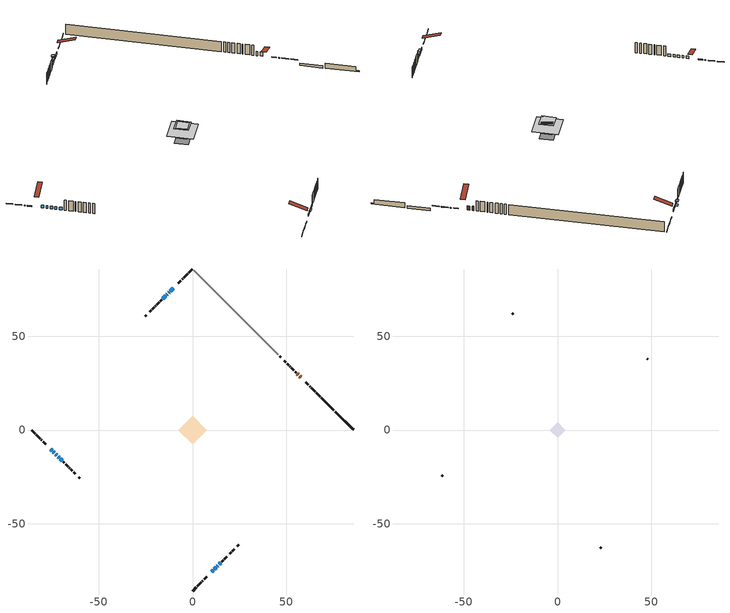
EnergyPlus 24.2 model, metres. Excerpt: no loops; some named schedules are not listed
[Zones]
conditioned space
 floor adiabatic (Floor3 construction): -3.18,0 0,3.18 3.18,0 0,-3.18 z1.33
 floor adiabatic (AdiabaticFloorConstruction): -7.61,0 0,7.61 7.61,0 0,-7.61 z3.77
 floor foundation (Slab1 construction): -4.01,0 0,4.01 4.01,0 0,-4.01 z-1.05
 floor foundation (Slab2 construction): -3.18,0 0,3.18 3.18,0 0,-3.18 z-1.16
 wall outside (RimJoist1 construction): 0,-85.81 1.99,-83.82 / -85.81,0 -83.82,-1.99 / 0,85.81 -1.99,83.82 / 68.01,17.8 66.02,19.79 z1.33:1.63
 wall outside (RimJoist2 construction): 2.65,-83.16 4.59,-81.22 / -83.16,-2.65 -81.22,-4.59 / -2.65,83.16 -4.59,81.22 / 65.36,20.45 63.42,22.39 z1.33:1.63
 wall outside (RimJoist3 construction): 5.24,-80.57 5.54,-80.27 / -80.57,-5.24 -80.27,-5.54 / -5.24,80.57 -5.54,80.27 / 62.76,23.04 62.47,23.34 z1.33:1.63
 wall outside (RimJoist4 construction): 6.19,-79.62 7.52,-78.29 / -79.62,-6.19 -78.29,-7.52 / -6.19,79.62 -7.52,78.29 / 61.81,23.99 60.49,25.32 z1.33:1.63
 wall outside (AdiabaticWallConstruction 1): 57.8,28.01 57.1,28.71 / 56.45,29.36 55.95,29.86 z1.33:3.36
 wall outside (AdiabaticWallConstruction): -10.21,75.6 -11.77,74.04 / -75.6,-10.21 -74.81,-10.99 / -74.16,-11.65 -73.65,-12.16 / 10.21,-75.6 10.94,-74.87 / -72.99,-12.82 -72.26,-13.54 / -71.61,-14.2 -71.07,-14.74 / -70.41,-15.4 -69.53,-16.28 / -14.26,71.55 -15.82,69.99 / 13.24,-72.57 13.51,-72.3 / 14.17,-71.64 15.05,-70.76 z1.33:2.55; 11.59,-74.22 12.58,-73.23 z1.33:2.42; -12.43,73.38 -12.79,73.02 z1.33:2.12; -13.44,72.37 -13.61,72.2 z1.33:3.31
 wall outside (Wall1 construction): 15.71,-70.1 16.29,-69.52 / -68.87,-16.94 -68.29,-17.51 / -16.48,69.33 -17.06,68.75 / 55.29,30.51 54.72,31.09 z1.33:6.21
 wall outside (Wall2 construction): 16.94,-68.87 18.27,-67.54 / -67.64,-18.17 -66.31,-19.5 / -17.71,68.1 -19.04,66.77 / 54.06,31.75 52.74,33.07 z1.33:6.21
 wall outside (Wall3 construction): 18.93,-66.88 19.07,-66.74 / -65.66,-20.15 -65.51,-20.3 / -19.7,66.11 -19.84,65.97 / 52.08,33.73 51.94,33.87 z1.33:6.21
 wall outside (Wall4 construction): 19.73,-66.08 20.61,-65.2 / -64.86,-20.95 -63.97,-21.84 / -20.49,65.31 -21.38,64.43 / 51.28,34.53 50.39,35.42 z1.33:6.21
 wall outside (Wall5 construction): 21.27,-64.54 22.12,-63.69 / -63.31,-22.5 -62.46,-23.35 / -22.04,63.77 -22.89,62.92 / 49.74,36.07 48.88,36.93 z1.33:6.21
 wall outside (Wall8 construction): 23.95,-61.85 24.54,-61.27 / -60.63,-25.18 -60.04,-25.76 / -24.72,61.09 -25.31,60.5 / 47.05,38.76 46.47,39.34 z1.33:6.21
 wall foundation (FoundationWall1 construction): 76,9.81,-1.05 76,9.81,1.33 84.83,0.98,1.33 84.83,0.98,-0.47 85.81,0,-0.47 85.81,0,-1.05
 wall foundation (FoundationWall2 construction): 75.35,10.46 68.66,17.14 z-1.16:0
 wall adiabatic (Wall9 construction): 45.81,40 0.66,85.15 z1.33:6.21
 window (WindowConstruction): -10.21,75.6 -11.77,74.04 z1.33:2.55
 window (WindowConstruction 6): -75.6,-10.21 -74.81,-10.99 z1.33:2.55
 window (WindowConstruction 7): -74.16,-11.65 -73.65,-12.16 z1.33:2.55
 window (WindowConstruction 11): 10.21,-75.6 10.94,-74.87 z1.33:2.55
 window (WindowConstruction 12): -72.99,-12.82 -72.27,-13.54 z1.33:2.55
 window (WindowConstruction 1): 11.59,-74.22 12.58,-73.23 z1.33:2.42
 window (WindowConstruction 2): -71.61,-14.2 -71.07,-14.74 z1.33:2.55
 window (WindowConstruction 3): -70.41,-15.4 -69.53,-16.28 z1.33:2.55
 window (WindowConstruction 8): -12.43,73.38 -12.79,73.02 z1.33:2.12
 window (WindowConstruction 9): -13.44,72.36 -13.61,72.2 z1.33:3.31
 window (WindowConstruction 4): -14.26,71.55 -15.82,69.99 z1.33:2.55
 window (WindowConstruction 10): 13.24,-72.57 13.51,-72.3 z1.33:2.55
 window (WindowConstruction 5): 14.17,-71.64 15.05,-70.76 z1.33:2.55
 door (Door): 57.8,28.01 57.1,28.71 z1.33:3.36
 door (Door 1): 56.45,29.36 55.95,29.86 z1.33:3.36
 ceiling adiabatic (AdiabaticFloorConstruction): 0,-7.61 7.61,0 0,7.61 -7.61,0 z3.77
attic - vented
 floor to conditioned space (Floor1 construction Reversed): -3.32,0 0,3.32 3.32,0 0,-3.32 z6.21
 floor to conditioned space (Floor2 construction Reversed): -4.23,0 0,4.23 4.23,0 0,-4.23 z6.21
 wall outside (Wall6 construction): 22.78,-63.03 23.3,-62.51 / -61.8,-24.01 -61.28,-24.52 / -23.55,62.26 -24.07,61.74 / 48.23,37.58 47.71,38.1 z1.33:6.21
 roof outside (Roof1 construction): 9.55,-76.25,6.21 4.31,-71.01,8.68 2.93,-72.4,8.68 8.17,-77.63,6.21; -76.25,-9.55,6.21 -71.01,-4.31,8.68 -72.4,-2.93,8.68 -77.63,-8.17,6.21; -9.55,76.25,6.21 -4.31,71.01,8.68 -2.93,72.4,8.68 -8.17,77.63,6.21; 58.45,27.36,6.21 53.21,22.12,8.68 54.59,20.74,8.68 59.83,25.98,6.21
shading: 12.79,-73.02 11.38,-74.43 11.81,-74.86 13.22,-73.45 z2.72; -13.11,72.7 -12.1,73.71 -12.96,74.57 -13.97,73.56 z2.58; -13.93,71.88 -13.12,72.69 -13.98,73.55 -14.79,72.74 z3.77
[Building]
Building 1: Terrain=Suburbs
[Site:Location]
Halifax Intl AP_NS: Latitude {deg}=44.88; Longitude {deg}=-63.51; Time Zone {hr}=-4; Elevation {m}=145; Keep Site Location Information=Yes
[Site:GroundTemperature:Shallow]
3.15511, 1.33576, 1.19006, 2.05344, 5.51939, 8.9692, 11.96, 13.8546, 14.0156, 12.4746, 9.56009, 6.2161
[Site:WaterMainsTemperature]
Calculation Method=Schedule; Temperature Schedule=mains temperature schedule
[Material] Roughness=Rough; Thermal Absorptance=0.9
Name | Thickness {m} | Conductivity {W/m-K} | Density {kg/m3} | Specific Heat {J/kg-K} | Solar Absorptance | Visible Absorptance
asphalt or fiberglass shingles | 0.00635 | 0.162714 | 1121.4 | 1465.45 | 0.4 | 0.4
ceiling loosefill ins | 0.0846667 | 0.0480833 | 16.02 | 1046.75 | 0.7 | 0.7
ceiling stud and cavity | 0.1397 | 0.0878596 | 65.682 | 1177.47 | 0.7 | 0.7
ceiling stud and cavity 1 | 0.1397 | 0.0880546 | 65.682 | 1177.47 | 0.7 | 0.7
concrete 4.0 in. | 0.1016 | 1.803125 | 2242.8 | 837.4 | 0.7 | 0.7
concrete 8.0 in. | 0.2032 | 1.803125 | 2242.8 | 837.4 | 0.7 | 0.7
door material | 0.04445 | 0.0451087 | 512.64 | 1214.23 | 0.7 | 0.7
exterior vertical ins | 0.000518347 | 0.029427 | 32.04 | 1214.23 | 0.7 | 0.7
floor covering | 0.0127 | 9.015625 | 54.468 | 1339.84 | 0.6 | 0.6
floor covering 1 | 0.0127 | 0.0433444 | 54.468 | 1339.84 | 0.6 | 0.6
floor rigid ins; wall rigid ins | 0.512978 | 0.029427 | 32.04 | 1214.23 | 0.7 | 0.7
floor stud and cavity | 0.0889 | 0.234607 | 50.32683 | 1063.81 | 0.7 | 0.7
floor stud and cavity 1 | 0.1397 | 1.75129 | 37.0049 | 1207.88 | 0.7 | 0.7
furniture material conditioned space 1 | 0.1524 | 0.115458 | 640.8 | 1214.23 | 0.6 | 0.6
gypsum board | 0.0127 | 0.160291 | 801 | 837.4 | 0.6 | 0.6
gypsum board 1 | 0.0127 | 0.160291 | 801 | 837.4 | 0.7 | 0.7
osb sheathing 0.5 in. | 0.0127 | 0.115458 | 512.64 | 1214.23 | 0.7 | 0.7
osb sheathing 0.5 in. 1 | 0.0127 | 0.115458 | 512.64 | 1214.23 | 0.4 | 0.4
osb sheathing 0.75 in. | 0.01905 | 0.115458 | 512.64 | 1214.23 | 0.7 | 0.7
osb sheathing 2.0 in. | 0.0508 | 0.115458 | 512.64 | 1214.23 | 0.7 | 0.7
rim joist rigid ins | 0.051816 | 0.029427 | 32.04 | 1214.23 | 0.7 | 0.7
rim joist stud and cavity | 0.0508 | 0.49249 | 125.044 | 1163.47 | 0.6 | 0.6
rim joist stud and cavity 1 | 0.0508 | 0.153904 | 50.32683 | 1063.81 | 0.6 | 0.6
rim joist stud and cavity 2 | 0.0508 | 0.263278 | 125.044 | 1163.47 | 0.6 | 0.6
rim joist stud and cavity 3 | 0.0508 | 0.028633 | 125.044 | 1163.47 | 0.6 | 0.6
wall stud and cavity | 0.1397 | 0.0814562 | 139.0536 | 1170.24 | 0.7 | 0.7
wall stud and cavity 1 | 0.1397 | 0.0911936 | 139.0536 | 1170.24 | 0.7 | 0.7
wall stud and cavity 2 | 0.1397 | 0.116503 | 139.0536 | 1170.24 | 0.7 | 0.7
wall stud and cavity 3 | 0.1397 | 0.0806284 | 139.0536 | 1170.24 | 0.7 | 0.7
wall stud and cavity 4 | 0.1397 | 0.0916148 | 139.0536 | 1170.24 | 0.7 | 0.7
wall stud and cavity 5 | 0.0889 | 6.1454 | 50.32683 | 1063.81 | 0.6 | 0.6
wall stud and cavity 6 | 0.1397 | 0.0879778 | 139.0536 | 1170.24 | 0.7 | 0.7
wall stud and cavity 7 | 0.1397 | 0.0824256 | 139.0536 | 1170.24 | 0.7 | 0.7
wall stud and cavity 8 | 0.0889 | 0.380278 | 52.3479 | 1209.89 | 0.7 | 0.7
wall stud and cavity 9 | 0.0889 | 0.391764 | 83.0341 | 1211.67 | 0.7 | 0.7
wood siding | 0.0254 | 0.102417 | 544.68 | 1172.36 | 0.4 | 0.4
wood siding 1 | 0.00254 | 0.102417 | 544.68 | 1172.36 | 0.4 | 0.4
wood siding 2; wood siding 3; wood siding 4 | 0.0254 | 0.102417 | 544.68 | 1172.36 | 0.7 | 0.7
[WindowMaterial:SimpleGlazingSystem]
Name | U-Factor {W/m2-K} | Solar Heat Gain Coefficient
WindowMaterial | 1.978783 | 0.57
WindowMaterial 1 | 2.04011 | 0.53
WindowMaterial 2 | 2.11335 | 0.48
WindowMaterial 3 | 2.0543 | 0.52
WindowMaterial 4 | 2.12414 | 0.48
WindowMaterial 5 | 2.00036 | 0.54
WindowMaterial 6 | 2.143445 | 0.45
WindowMaterial 7 | 2.21328 | 0.41
WindowMaterial 8 | 5.16017 | 0.62
[Construction]
AdiabaticFloorConstruction: floor stud and cavity 1, floor rigid ins, osb sheathing 0.75 in., floor covering 1
AdiabaticWallConstruction: wood siding 3, wall rigid ins, wall stud and cavity 8, gypsum board
AdiabaticWallConstruction 1: wood siding 4, wall rigid ins, wall stud and cavity 8, gypsum board
Door; Door 1: door material
Floor1 construction Reversed: gypsum board, ceiling stud and cavity, ceiling loosefill ins
Floor2 construction Reversed: gypsum board, ceiling stud and cavity 1, ceiling loosefill ins
Floor3 construction: floor stud and cavity, floor covering
FoundationWall1 construction: concrete 8.0 in.
FoundationWall2 construction: concrete 8.0 in., gypsum board 1
furniture construction conditioned space 1: furniture material conditioned space 1
PartitionWallConstruction: gypsum board, wall stud and cavity 9, gypsum board
RimJoist1 construction: wood siding 2, osb sheathing 2.0 in., rim joist stud and cavity
RimJoist2 construction: wood siding 2, rim joist stud and cavity 1
RimJoist3 construction: wood siding 2, rim joist rigid ins, osb sheathing 2.0 in., rim joist stud and cavity 2
RimJoist4 construction: wood siding 2, osb sheathing 2.0 in., rim joist stud and cavity 3
Roof1 construction: asphalt or fiberglass shingles
Slab1 construction; Slab2 construction: concrete 4.0 in.
Wall1 construction: wood siding, osb sheathing 0.5 in., wall stud and cavity, gypsum board
Wall2 construction: wood siding, osb sheathing 0.5 in., wall stud and cavity 1, gypsum board
Wall3 construction: wood siding, osb sheathing 0.5 in., wall stud and cavity 2, gypsum board
Wall4 construction: wood siding, osb sheathing 0.5 in., wall stud and cavity 3, gypsum board
Wall5 construction: wood siding, osb sheathing 0.5 in., wall stud and cavity 4, gypsum board
Wall6 construction: wood siding 1, wall stud and cavity 5
Wall8 construction: wood siding, osb sheathing 0.5 in., wall stud and cavity 6, gypsum board
Wall9 construction: osb sheathing 0.5 in. 1, wall stud and cavity 7, gypsum board
WindowConstruction; WindowConstruction 4: WindowMaterial
WindowConstruction 1; WindowConstruction 3; WindowConstruction 5: WindowMaterial 1
WindowConstruction 10: WindowMaterial 7
WindowConstruction 11; WindowConstruction 12: WindowMaterial 8
WindowConstruction 2: WindowMaterial 2
WindowConstruction 6: WindowMaterial 3
WindowConstruction 7: WindowMaterial 4
WindowConstruction 8: WindowMaterial 5
WindowConstruction 9: WindowMaterial 6
[Zone] Multiplier=1; Part of Total Floor Area=Yes
Name | Volume {m3}
attic - vented | 23.2082
conditioned space | 404.8
[Space]
Name | Zone | Volume {m3}
attic - vented 1 | attic - vented | 23.2082
conditioned space 1 | conditioned space | 404.8
[ZoneInfiltration:EffectiveLeakageArea]
infil attic - vented 1: Zone or Space=attic - vented 1; Schedule=Always On Discrete; Effective Air Leakage Area {cm2}=2073.31; Stack Coefficient=0.000510886; Wind Coefficient=1.52715e-05
[ZoneMixing]
whole house fan mix: Zone or Space=attic - vented; Schedule=Always On Continuous; Design Flow Rate Calculation Method=Flow/Zone; Design Flow Rate {m3/s}=0; Source Zone or Space=conditioned space
[SurfaceProperty:ExposedFoundationPerimeter] Exposed Perimeter Calculation Method=TotalExposedPerimeter
Name | Total Exposed Perimeter {m}
Slab1 | 13.868
Slab2 | 9.4488
[InternalMass] Zone or ZoneList=conditioned space; Space or SpaceList=conditioned space 1
Name | Construction | Surface Area {m2}
furniture mass conditioned space 1 | furniture construction conditioned space 1 | 75.3401
partition wall mass | PartitionWallConstruction | 168.13
[Lights]
interior lighting: Zone or ZoneList or Space or SpaceList=conditioned space 1; Schedule=interior lighting schedule; Design Level Calculation Method=LightingLevel; Lighting Level {W}=343.2; Return Air Fraction=0; Fraction Radiant=0.6; Fraction Visible=0.2; Fraction Replaceable=1
[People]
occupants: Zone or ZoneList or Space or SpaceList=conditioned space 1; Number of People Schedule=occupants schedule; Number of People Calculation Method=People; Number of People=3; Fraction Radiant=0.314171; Sensible Heat Fraction=0.56303; Activity Level Schedule=occupants activity schedule; Carbon Dioxide Generation Rate {m3/s-W}=0; Enable ASHRAE 55 Comfort Warnings=No; Mean Radiant Temperature Calculation Type=EnclosureAveraged
[ElectricEquipment] Zone or ZoneList or Space or SpaceList=conditioned space 1; Design Level Calculation Method=EquipmentLevel
Name | Schedule | Design Level {W} | Fraction Latent | Fraction Radiant | Fraction Lost
clothes dryer | clothes dryer schedule | 140.772 | 0.015 | 0.081 | 0.85
clothes washer | clothes washer schedule | 32.1985 | 0.03 | 0.162 | 0.7
cooking range | cooking range schedule | 208.969 | 0.08 | 0.432 | 0.2
dishwasher | dishwasher schedule | 66.8632 | 0.3 | 0.18 | 0.4
fridge | fridge schedule | 72.9452 | 0 | 0.6 | 0
mech vent bath fan 0 | mech vent bath fan 0 schedule | 50.2 | 0 | 0 | 1
mech vent bath fan 1 | mech vent bath fan 1 schedule | 50.2 | 0 | 0 | 1
mech vent house fan | mech vent house fan schedule | 0 | 0 | 0 | 1
mech vent house fan cfis | mech vent house fan cfis schedule | 0 | 0 | 0 | 0
mech vent range fan 0 | mech vent range fan 0 schedule | 57 | 0 | 0 | 1
misc plug loads | misc plug loads schedule | 494.7 | 0.045 | 0.513 | 0.1
whole house fan | Always On Discrete | 0 | 0 | 0 | 1
[OtherEquipment] Zone or ZoneList or Space or SpaceList=conditioned space 1; Design Level Calculation Method=EquipmentLevel
Name | Fuel Type | Schedule | Design Level {W} | Fraction Latent | Fraction Radiant | Fraction Lost
clothes dryer 1 | Electricity | clothes dryer schedule | 0 | 0.015 | 0.081 | 0.85
cooking range 1 | Electricity | cooking range schedule | 0 | 0.08 | 0.432 | 0.2
general water use latent | None | general water use schedule | 59.3978 | 1 | 0 | 0
general water use sensible | None | general water use schedule | -58.539 | 0 | 0.6 | 0
mech vent house fan latent load | None | Always On Discrete | 0 | 1 | 0 | 0
mech vent house fan sensible load | None | Always On Discrete | 0 | 0 | 0 | 0
water heater energy adjustment1 | FuelOilNo2 | Always On Discrete | 0.01 | 0 | 0 | 1
[ZoneInfiltration:DesignFlowRate] Zone or ZoneList or Space or SpaceList=conditioned space 1; Schedule=Always On Discrete; Design Flow Rate Calculation Method=Flow/Zone; Design Flow Rate {m3/s}=0
infil flow; natural vent flow; whole house fan flow
[Foundation:Kiva] Initial Indoor Air Temperature {C}=18; Wall Depth Below Slab {m}=0.2032
Name | Wall Height Above Grade {m} | Custom Block Material Name 1 | Custom Block Depth 1 {m} | Custom Block X Position 1 {m} | Custom Block Z Position 1 {m}
Foundation Kiva 1 | 1.32999
Foundation Kiva 2 | 0.00307848 | exterior vertical ins | 1.161288 | 0.2159 | 0
[Foundation:Kiva:Settings]
Soil Conductivity {W/m-K}=0.849921; Soil Density {kg/m3}=1842.3; Soil Specific Heat {J/kg-K}=418.7; Ground Solar Absorptivity=0.9; Ground Thermal Absorptivity=0.9; Ground Surface Roughness {m}=0.03; Far-Field Width {m}=40; Deep-Ground Boundary Condition=ZeroFlux; Deep-Ground Depth {m}=40; Minimum Cell Dimension {m}=0.2; Maximum Cell Growth Coefficient=3; Simulation Timestep=Timestep
[Exterior:Lights]
exterior lighting: Schedule=exterior lighting schedule; Design Level {W}=75.6
[Schedule:Constant]
Name | Hourly Value
Always On Continuous; mech vent house fan schedule; mech vent house fan cfis schedule; Always On Discrete | 1
occupants activity schedule | 117.228
fridge schedule | 0
[Schedule:Week:Daily]
interior lighting schedule Week Rule - Jan1-Jan27: interior lighting schedule day, interior lighting schedule day, interior lighting schedule day, interior lighting schedule day, interior lighting schedule day, interior lighting schedule day, interior lighting schedule day, interior lighting schedule default day, interior lighting schedule default day, interior lighting schedule default day, interior lighting schedule default day, interior lighting schedule default day
interior lighting schedule Week Rule - Jan28-Feb3: interior lighting schedule day, interior lighting schedule day, interior lighting schedule day, interior lighting schedule day, interior lighting schedule day 1, interior lighting schedule day 1, interior lighting schedule day 1, interior lighting schedule default day, interior lighting schedule default day, interior lighting schedule default day, interior lighting schedule default day, interior lighting schedule default day
interior lighting schedule Week Rule - Feb4-Feb24: interior lighting schedule day 1, interior lighting schedule day 1, interior lighting schedule day 1, interior lighting schedule day 1, interior lighting schedule day 1, interior lighting schedule day 1, interior lighting schedule day 1, interior lighting schedule default day, interior lighting schedule default day, interior lighting schedule default day, interior lighting schedule default day, interior lighting schedule default day
interior lighting schedule Week Rule - Feb25-Mar3: interior lighting schedule day 1, interior lighting schedule day 1, interior lighting schedule day 1, interior lighting schedule day 1, interior lighting schedule day 2, interior lighting schedule day 2, interior lighting schedule day 2, interior lighting schedule default day, interior lighting schedule default day, interior lighting schedule default day, interior lighting schedule default day, interior lighting schedule default day
interior lighting schedule Week Rule - Mar4-Mar31: interior lighting schedule day 2, interior lighting schedule day 2, interior lighting schedule day 2, interior lighting schedule day 2, interior lighting schedule day 2, interior lighting schedule day 2, interior lighting schedule day 2, interior lighting schedule default day, interior lighting schedule default day, interior lighting schedule default day, interior lighting schedule default day, interior lighting schedule default day
interior lighting schedule Week Rule - Apr1-Apr28: interior lighting schedule day 3, interior lighting schedule day 3, interior lighting schedule day 3, interior lighting schedule day 3, interior lighting schedule day 3, interior lighting schedule day 3, interior lighting schedule day 3, interior lighting schedule default day, interior lighting schedule default day, interior lighting schedule default day, interior lighting schedule default day, interior lighting schedule default day
interior lighting schedule Week Rule - Apr29-May5: interior lighting schedule day 3, interior lighting schedule day 3, interior lighting schedule day 4, interior lighting schedule day 4, interior lighting schedule day 4, interior lighting schedule day 4, interior lighting schedule day 4, interior lighting schedule default day, interior lighting schedule default day, interior lighting schedule default day, interior lighting schedule default day, interior lighting schedule default day
interior lighting schedule Week Rule - May6-May26: interior lighting schedule day 4, interior lighting schedule day 4, interior lighting schedule day 4, interior lighting schedule day 4, interior lighting schedule day 4, interior lighting schedule day 4, interior lighting schedule day 4, interior lighting schedule default day, interior lighting schedule default day, interior lighting schedule default day, interior lighting schedule default day, interior lighting schedule default day
interior lighting schedule Week Rule - May27-Jun2: interior lighting schedule day 4, interior lighting schedule day 4, interior lighting schedule day 4, interior lighting schedule day 4, interior lighting schedule day 4, interior lighting schedule day 5, interior lighting schedule day 5, interior lighting schedule default day, interior lighting schedule default day, interior lighting schedule default day, interior lighting schedule default day, interior lighting schedule default day
interior lighting schedule Week Rule - Jun3-Jun30: interior lighting schedule day 5, interior lighting schedule day 5, interior lighting schedule day 5, interior lighting schedule day 5, interior lighting schedule day 5, interior lighting schedule day 5, interior lighting schedule day 5, interior lighting schedule default day, interior lighting schedule default day, interior lighting schedule default day, interior lighting schedule default day, interior lighting schedule default day
interior lighting schedule Week Rule - Jul1-Jul28: interior lighting schedule day 6, interior lighting schedule day 6, interior lighting schedule day 6, interior lighting schedule day 6, interior lighting schedule day 6, interior lighting schedule day 6, interior lighting schedule day 6, interior lighting schedule default day, interior lighting schedule default day, interior lighting schedule default day, interior lighting schedule default day, interior lighting schedule default day
interior lighting schedule Week Rule - Jul29-Aug4: interior lighting schedule day 6, interior lighting schedule day 6, interior lighting schedule day 6, interior lighting schedule day 7, interior lighting schedule day 7, interior lighting schedule day 7, interior lighting schedule day 7, interior lighting schedule default day, interior lighting schedule default day, interior lighting schedule default day, interior lighting schedule default day, interior lighting schedule default day
interior lighting schedule Week Rule - Aug5-Aug25: interior lighting schedule day 7, interior lighting schedule day 7, interior lighting schedule day 7, interior lighting schedule day 7, interior lighting schedule day 7, interior lighting schedule day 7, interior lighting schedule day 7, interior lighting schedule default day, interior lighting schedule default day, interior lighting schedule default day, interior lighting schedule default day, interior lighting schedule default day
interior lighting schedule Week Rule - Aug26-Sep1: interior lighting schedule day 7, interior lighting schedule day 7, interior lighting schedule day 7, interior lighting schedule day 7, interior lighting schedule day 7, interior lighting schedule day 7, interior lighting schedule day 8, interior lighting schedule default day, interior lighting schedule default day, interior lighting schedule default day, interior lighting schedule default day, interior lighting schedule default day
interior lighting schedule Week Rule - Sep2-Sep29: interior lighting schedule day 8, interior lighting schedule day 8, interior lighting schedule day 8, interior lighting schedule day 8, interior lighting schedule day 8, interior lighting schedule day 8, interior lighting schedule day 8, interior lighting schedule default day, interior lighting schedule default day, interior lighting schedule default day, interior lighting schedule default day, interior lighting schedule default day
interior lighting schedule Week Rule - Sep30-Oct6: interior lighting schedule day 8, interior lighting schedule day 9, interior lighting schedule day 9, interior lighting schedule day 9, interior lighting schedule day 9, interior lighting schedule day 9, interior lighting schedule day 9, interior lighting schedule default day, interior lighting schedule default day, interior lighting schedule default day, interior lighting schedule default day, interior lighting schedule default day
interior lighting schedule Week Rule - Oct7-Oct27: interior lighting schedule day 9, interior lighting schedule day 9, interior lighting schedule day 9, interior lighting schedule day 9, interior lighting schedule day 9, interior lighting schedule day 9, interior lighting schedule day 9, interior lighting schedule default day, interior lighting schedule default day, interior lighting schedule default day, interior lighting schedule default day, interior lighting schedule default day
interior lighting schedule Week Rule - Oct28-Nov3: interior lighting schedule day 9, interior lighting schedule day 9, interior lighting schedule day 9, interior lighting schedule day 9, interior lighting schedule day 10, interior lighting schedule day 10, interior lighting schedule day 10, interior lighting schedule default day, interior lighting schedule default day, interior lighting schedule default day, interior lighting schedule default day, interior lighting schedule default day
interior lighting schedule Week Rule - Nov4-Nov24: interior lighting schedule day 10, interior lighting schedule day 10, interior lighting schedule day 10, interior lighting schedule day 10, interior lighting schedule day 10, interior lighting schedule day 10, interior lighting schedule day 10, interior lighting schedule default day, interior lighting schedule default day, interior lighting schedule default day, interior lighting schedule default day, interior lighting schedule default day
interior lighting schedule Week Rule - Nov25-Dec1: interior lighting schedule day 10, interior lighting schedule day 10, interior lighting schedule day 10, interior lighting schedule day 10, interior lighting schedule day 10, interior lighting schedule day 10, interior lighting schedule day 11, interior lighting schedule default day, interior lighting schedule default day, interior lighting schedule default day, interior lighting schedule default day, interior lighting schedule default day
interior lighting schedule Week Rule - Dec2-Dec31: interior lighting schedule day 11, interior lighting schedule day 11, interior lighting schedule day 11, interior lighting schedule day 11, interior lighting schedule day 11, interior lighting schedule day 11, interior lighting schedule day 11, interior lighting schedule default day, interior lighting schedule default day, interior lighting schedule default day, interior lighting schedule default day, interior lighting schedule default day
occupants schedule Week Rule - Jan1-Dec31: occupants schedule day, occupants schedule day, occupants schedule day, occupants schedule day, occupants schedule day, occupants schedule day, occupants schedule day, occupants schedule default day, occupants schedule default day, occupants schedule default day, occupants schedule default day, occupants schedule default day
clothes dryer schedule Week Rule - Jan1-Dec31: clothes dryer schedule day, clothes dryer schedule day, clothes dryer schedule day, clothes dryer schedule day, clothes dryer schedule day, clothes dryer schedule day, clothes dryer schedule day, clothes dryer schedule default day, clothes dryer schedule default day, clothes dryer schedule default day, clothes dryer schedule default day, clothes dryer schedule default day
clothes washer schedule Week Rule - Jan1-Dec31: clothes washer schedule day, clothes washer schedule day, clothes washer schedule day, clothes washer schedule day, clothes washer schedule day, clothes washer schedule day, clothes washer schedule day, clothes washer schedule default day, clothes washer schedule default day, clothes washer schedule default day, clothes washer schedule default day, clothes washer schedule default day
cooking range schedule Week Rule - Jan1-Dec31: cooking range schedule day, cooking range schedule day, cooking range schedule day, cooking range schedule day, cooking range schedule day, cooking range schedule day, cooking range schedule day, cooking range schedule default day, cooking range schedule default day, cooking range schedule default day, cooking range schedule default day, cooking range schedule default day
dishwasher schedule Week Rule - Jan1-Dec31: dishwasher schedule day, dishwasher schedule day, dishwasher schedule day, dishwasher schedule day, dishwasher schedule day, dishwasher schedule day, dishwasher schedule day, dishwasher schedule default day, dishwasher schedule default day, dishwasher schedule default day, dishwasher schedule default day, dishwasher schedule default day
mech vent bath fan 0 schedule Week Rule - Jan1-Dec31: mech vent bath fan 0 schedule day, mech vent bath fan 0 schedule day, mech vent bath fan 0 schedule day, mech vent bath fan 0 schedule day, mech vent bath fan 0 schedule day, mech vent bath fan 0 schedule day, mech vent bath fan 0 schedule day, mech vent bath fan 0 schedule default day, mech vent bath fan 0 schedule default day, mech vent bath fan 0 schedule default day, mech vent bath fan 0 schedule default day, mech vent bath fan 0 schedule default day
mech vent bath fan 1 schedule Week Rule - Jan1-Dec31: mech vent bath fan 1 schedule day, mech vent bath fan 1 schedule day, mech vent bath fan 1 schedule day, mech vent bath fan 1 schedule day, mech vent bath fan 1 schedule day, mech vent bath fan 1 schedule day, mech vent bath fan 1 schedule day, mech vent bath fan 1 schedule default day, mech vent bath fan 1 schedule default day, mech vent bath fan 1 schedule default day, mech vent bath fan 1 schedule default day, mech vent bath fan 1 schedule default day
mech vent range fan 0 schedule Week Rule - Jan1-Dec31: mech vent range fan 0 schedule day, mech vent range fan 0 schedule day, mech vent range fan 0 schedule day, mech vent range fan 0 schedule day, mech vent range fan 0 schedule day, mech vent range fan 0 schedule day, mech vent range fan 0 schedule day, mech vent range fan 0 schedule default day, mech vent range fan 0 schedule default day, mech vent range fan 0 schedule default day, mech vent range fan 0 schedule default day, mech vent range fan 0 schedule default day
misc plug loads schedule Week Rule - Jan1-Dec31: misc plug loads schedule day, misc plug loads schedule day, misc plug loads schedule day, misc plug loads schedule day, misc plug loads schedule day, misc plug loads schedule day, misc plug loads schedule day, misc plug loads schedule default day, misc plug loads schedule default day, misc plug loads schedule default day, misc plug loads schedule default day, misc plug loads schedule default day
general water use schedule Week Rule - Jan1-Dec31: general water use schedule day, general water use schedule day, general water use schedule day, general water use schedule day, general water use schedule day, general water use schedule day, general water use schedule day, general water use schedule default day, general water use schedule default day, general water use schedule default day, general water use schedule default day, general water use schedule default day
exterior lighting schedule Week Rule - Jan1-Jan27: exterior lighting schedule day, exterior lighting schedule day, exterior lighting schedule day, exterior lighting schedule day, exterior lighting schedule day, exterior lighting schedule day, exterior lighting schedule day, exterior lighting schedule default day, exterior lighting schedule default day, exterior lighting schedule default day, exterior lighting schedule default day, exterior lighting schedule default day
exterior lighting schedule Week Rule - Jan28-Feb3: exterior lighting schedule day, exterior lighting schedule day, exterior lighting schedule day, exterior lighting schedule day, exterior lighting schedule day 1, exterior lighting schedule day 1, exterior lighting schedule day 1, exterior lighting schedule default day, exterior lighting schedule default day, exterior lighting schedule default day, exterior lighting schedule default day, exterior lighting schedule default day
exterior lighting schedule Week Rule - Feb4-Feb24: exterior lighting schedule day 1, exterior lighting schedule day 1, exterior lighting schedule day 1, exterior lighting schedule day 1, exterior lighting schedule day 1, exterior lighting schedule day 1, exterior lighting schedule day 1, exterior lighting schedule default day, exterior lighting schedule default day, exterior lighting schedule default day, exterior lighting schedule default day, exterior lighting schedule default day
exterior lighting schedule Week Rule - Feb25-Mar3: exterior lighting schedule day 1, exterior lighting schedule day 1, exterior lighting schedule day 1, exterior lighting schedule day 1, exterior lighting schedule day 2, exterior lighting schedule day 2, exterior lighting schedule day 2, exterior lighting schedule default day, exterior lighting schedule default day, exterior lighting schedule default day, exterior lighting schedule default day, exterior lighting schedule default day
exterior lighting schedule Week Rule - Mar4-Mar31: exterior lighting schedule day 2, exterior lighting schedule day 2, exterior lighting schedule day 2, exterior lighting schedule day 2, exterior lighting schedule day 2, exterior lighting schedule day 2, exterior lighting schedule day 2, exterior lighting schedule default day, exterior lighting schedule default day, exterior lighting schedule default day, exterior lighting schedule default day, exterior lighting schedule default day
exterior lighting schedule Week Rule - Apr1-Apr28: exterior lighting schedule day 3, exterior lighting schedule day 3, exterior lighting schedule day 3, exterior lighting schedule day 3, exterior lighting schedule day 3, exterior lighting schedule day 3, exterior lighting schedule day 3, exterior lighting schedule default day, exterior lighting schedule default day, exterior lighting schedule default day, exterior lighting schedule default day, exterior lighting schedule default day
exterior lighting schedule Week Rule - Apr29-May5: exterior lighting schedule day 3, exterior lighting schedule day 3, exterior lighting schedule day 4, exterior lighting schedule day 4, exterior lighting schedule day 4, exterior lighting schedule day 4, exterior lighting schedule day 4, exterior lighting schedule default day, exterior lighting schedule default day, exterior lighting schedule default day, exterior lighting schedule default day, exterior lighting schedule default day
[Schedule:Year]
interior lighting schedule: interior lighting schedule Week Rule - Jan1-Jan27, 1, 1, 1, 27, interior lighting schedule Week Rule - Jan28-Feb3, 1, 28, 2, 3, interior lighting schedule Week Rule - Feb4-Feb24, 2, 4, 2, 24, interior lighting schedule Week Rule - Feb25-Mar3, 2, 25, 3, 3, interior lighting schedule Week Rule - Mar4-Mar31, 3, 4, 3, 31, interior lighting schedule Week Rule - Apr1-Apr28, 4, 1, 4, 28, interior lighting schedule Week Rule - Apr29-May5, 4, 29, 5, 5, interior lighting schedule Week Rule - May6-May26, 5, 6, 5, 26, interior lighting schedule Week Rule - May27-Jun2, 5, 27, 6, 2, interior lighting schedule Week Rule - Jun3-Jun30, 6, 3, 6, 30, interior lighting schedule Week Rule - Jul1-Jul28, 7, 1, 7, 28, interior lighting schedule Week Rule - Jul29-Aug4, 7, 29, 8, 4, interior lighting schedule Week Rule - Aug5-Aug25, 8, 5, 8, 25, interior lighting schedule Week Rule - Aug26-Sep1, 8, 26, 9, 1, interior lighting schedule Week Rule - Sep2-Sep29, 9, 2, 9, 29, interior lighting schedule Week Rule - Sep30-Oct6, 9, 30, 10, 6, interior lighting schedule Week Rule - Oct7-Oct27, 10, 7, 10, 27, interior lighting schedule Week Rule - Oct28-Nov3, 10, 28, 11, 3, interior lighting schedule Week Rule - Nov4-Nov24, 11, 4, 11, 24, interior lighting schedule Week Rule - Nov25-Dec1, 11, 25, 12, 1, interior lighting schedule Week Rule - Dec2-Dec31, 12, 2, 12, 31
occupants schedule: occupants schedule Week Rule - Jan1-Dec31, 1, 1, 12, 31
clothes dryer schedule: clothes dryer schedule Week Rule - Jan1-Dec31, 1, 1, 12, 31
clothes washer schedule: clothes washer schedule Week Rule - Jan1-Dec31, 1, 1, 12, 31
cooking range schedule: cooking range schedule Week Rule - Jan1-Dec31, 1, 1, 12, 31
dishwasher schedule: dishwasher schedule Week Rule - Jan1-Dec31, 1, 1, 12, 31
mech vent bath fan 0 schedule: mech vent bath fan 0 schedule Week Rule - Jan1-Dec31, 1, 1, 12, 31
mech vent bath fan 1 schedule: mech vent bath fan 1 schedule Week Rule - Jan1-Dec31, 1, 1, 12, 31
mech vent range fan 0 schedule: mech vent range fan 0 schedule Week Rule - Jan1-Dec31, 1, 1, 12, 31
misc plug loads schedule: misc plug loads schedule Week Rule - Jan1-Dec31, 1, 1, 12, 31
general water use schedule: general water use schedule Week Rule - Jan1-Dec31, 1, 1, 12, 31
exterior lighting schedule: exterior lighting schedule Week Rule - Jan1-Jan27, 1, 1, 1, 27, exterior lighting schedule Week Rule - Jan28-Feb3, 1, 28, 2, 3, exterior lighting schedule Week Rule - Feb4-Feb24, 2, 4, 2, 24, exterior lighting schedule Week Rule - Feb25-Mar3, 2, 25, 3, 3, exterior lighting schedule Week Rule - Mar4-Mar31, 3, 4, 3, 31, exterior lighting schedule Week Rule - Apr1-Apr28, 4, 1, 4, 28, exterior lighting schedule Week Rule - Apr29-May5, 4, 29, 5, 5, exterior lighting schedule Week Rule - May6-May26, 5, 6, 5, 26, exterior lighting schedule Week Rule - May27-Jun2, 5, 27, 6, 2, exterior lighting schedule Week Rule - Jun3-Jun30, 6, 3, 6, 30, exterior lighting schedule Week Rule - Jul1-Jul28, 7, 1, 7, 28, exterior lighting schedule Week Rule - Jul29-Aug4, 7, 29, 8, 4, exterior lighting schedule Week Rule - Aug5-Aug25, 8, 5, 8, 25, exterior lighting schedule Week Rule - Aug26-Sep1, 8, 26, 9, 1, exterior lighting schedule Week Rule - Sep2-Sep29, 9, 2, 9, 29, exterior lighting schedule Week Rule - Sep30-Oct6, 9, 30, 10, 6, exterior lighting schedule Week Rule - Oct7-Oct27, 10, 7, 10, 27, exterior lighting schedule Week Rule - Oct28-Nov3, 10, 28, 11, 3, exterior lighting schedule Week Rule - Nov4-Nov24, 11, 4, 11, 24, exterior lighting schedule Week Rule - Nov25-Dec1, 11, 25, 12, 1, exterior lighting schedule Week Rule - Dec2-Dec31, 12, 2, 12, 31
[Schedule:Compact]
mains temperature schedule: Through: 01/01, For: AllDays, Until: 24:00, 7.41, Through: 01/02, For: AllDays, Until: 24:00, 7.34833, Through: 01/03, For: AllDays, Until: 24:00, 7.28778, Through: 01/04, For: AllDays, Until: 24:00, 7.22889, Through: 01/05, For: AllDays, Until: 24:00, 7.17056, Through: 01/06, For: AllDays, Until: 24:00, 7.11333, Through: 01/07, For: AllDays, Until: 24:00, 7.05722, Through: 01/08, For: AllDays, Until: 24:00, 7.00167, Through: 01/09, For: AllDays, Until: 24:00, 6.94778, Through: 01/10, For: AllDays, Until: 24:00, 6.895, Through: 01/11, For: AllDays, Until: 24:00, 6.84333, Through: 01/12, For: AllDays, Until: 24:00, 6.79278, Through: 01/13, For: AllDays, Until: 24:00, 6.74389, Through: 01/14, For: AllDays, Until: 24:00, 6.69556, Through: 01/15, For: AllDays, Until: 24:00, 6.64889, Through: 01/16, For: AllDays, Until: 24:00, 6.60278, Through: 01/17, For: AllDays, Until: 24:00, 6.55833, Through: 01/18, For: AllDays, Until: 24:00, 6.515, Through: 01/19, For: AllDays, Until: 24:00, 6.47333, Through: 01/20, For: AllDays, Until: 24:00, 6.43278, Through: 01/21, For: AllDays, Until: 24:00, 6.39333, Through: 01/22, For: AllDays, Until: 24:00, 6.355, Through: 01/23, For: AllDays, Until: 24:00, 6.31833, Through: 01/24, For: AllDays, Until: 24:00, 6.28278, Through: 01/25, For: AllDays, Until: 24:00, 6.24889, Through: 01/26, For: AllDays, Until: 24:00, 6.21611, Through: 01/27, For: AllDays, Until: 24:00, 6.18444, Through: 01/28, For: AllDays, Until: 24:00, 6.15444, Through: 01/29, For: AllDays, Until: 24:00, 6.12556, Through: 01/30, For: AllDays, Until: 24:00, 6.09833, Through: 01/31, For: AllDays, Until: 24:00, 6.07222, Through: 02/01, For: AllDays, Until: 24:00, 6.04778, Through: 02/02, For: AllDays, Until: 24:00, 6.02444, Through: 02/03, For: AllDays, Until: 24:00, 6.00278, Through: 02/04, For: AllDays, Until: 24:00, 5.98222, Through: 02/05, For: AllDays, Until: 24:00, 5.96333, Through: 02/06, For: AllDays, Until: 24:00, 5.94556, Through: 02/07, For: AllDays, Until: 24:00, 5.92944, Through: 02/08, For: AllDays, Until: 24:00, 5.915, Through: 02/09, For: AllDays, Until: 24:00, 5.90167, Through: 02/10, For: AllDays, Until: 24:00, 5.89, Through: 02/11, For: AllDays, Until: 24:00, 5.87944, Through: 02/12, For: AllDays, Until: 24:00, 5.87056, Through: 02/13, For: AllDays, Until: 24:00, 5.86333, Through: 02/14, For: AllDays, Until: 24:00, 5.85722, Through: 02/15, For: AllDays, Until: 24:00, 5.85278, Through: 02/16, For: AllDays, Until: 24:00, 5.84944, Through: 02/17, For: AllDays, Until: 24:00, 5.84833, Through: 02/18, For: AllDays, Until: 24:00, 5.84778, Through: 02/19, For: AllDays, Until: 24:00, 5.84944, Through: 02/20, For: AllDays, Until: 24:00, 5.85167, Through: 02/21, For: AllDays, Until: 24:00, 5.85611, Through: 02/22, For: AllDays, Until: 24:00, 5.86167, Through: 02/23, For: AllDays, Until: 24:00, 5.86889, Through: 02/24, For: AllDays, Until: 24:00, 5.87722, Through: 02/25, For: AllDays, Until: 24:00, 5.88722, Through: 02/26, For: AllDays, Until: 24:00, 5.89889, Through: 02/27, For: AllDays, Until: 24:00, 5.91167, Through: 02/28, For: AllDays, Until: 24:00, 5.92611, Through: 03/01, For: AllDays, Until: 24:00, 5.94222, Through: 03/02, For: AllDays, Until: 24:00, 5.95944, Through: 03/03, For: AllDays, Until: 24:00, 5.97778, Through: 03/04, For: AllDays, Until: 24:00, 5.99778, Through: 03/05, For: AllDays, Until: 24:00, 6.01944, Through: 03/06, For: AllDays, Until: 24:00, 6.04222, Through: 03/07, For: AllDays, Until: 24:00, 6.06667, Through: 03/08, For: AllDays, Until: 24:00, 6.09222, Through: 03/09, For: AllDays, Until: 24:00, 6.11944, Through: 03/10, For: AllDays, Until: 24:00, 6.14778, Through: 03/11, For: AllDays, Until: 24:00, 6.17722, Through: 03/12, For: AllDays, Until: 24:00, 6.20833, Through: 03/13, For: AllDays, Until: 24:00, 6.24111, Through: 03/14, For: AllDays, Until: 24:00, 6.275, Through: 03/15, For: AllDays, Until: 24:00, 6.31, Through: 03/16, For: AllDays, Until: 24:00, 6.34667, Through: 03/17, For: AllDays, Until: 24:00, 6.38444, Through: 03/18, For: AllDays, Until: 24:00, 6.42333, Through: 03/19, For: AllDays, Until: 24:00, 6.46389, Through: 03/20, For: AllDays, Until: 24:00, 6.50556, Through: 03/21, For: AllDays, Until: 24:00, 6.54833, Through: 03/22, For: AllDays, Until: 24:00, 6.59278, Through: 03/23, For: AllDays, Until: 24:00, 6.63833, Through: 03/24, For: AllDays, Until: 24:00, 6.685, Through: 03/25, For: AllDays, Until: 24:00, 6.73278, Through: 03/26, For: AllDays, Until: 24:00, 6.78167, Through: 03/27, For: AllDays, Until: 24:00, 6.83167, Through: 03/28, For: AllDays, Until: 24:00, 6.88333, Through: 03/29, For: AllDays, Until: 24:00, 6.93611, Through: 03/30, For: AllDays, Until: 24:00, 6.98944, Through: 03/31, For: AllDays, Until: 24:00, 7.04444, Through: 04/01, For: AllDays, Until: 24:00, 7.1, Through: 04/02, For: AllDays, Until: 24:00, 7.15722, Through: 04/03, For: AllDays, Until: 24:00, 7.21556, Through: 04/04, For: AllDays, Until: 24:00, 7.27444, Through: 04/05, For: AllDays, Until: 24:00, 7.33444, Through: 04/06, For: AllDays, Until: 24:00, 7.39556, Through: 04/07, For: AllDays, Until: 24:00, 7.45778, Through: 04/08, For: AllDays, Until: 24:00, 7.52111, Through: 04/09, For: AllDays, Until: 24:00, 7.585, Through: 04/10, For: AllDays, Until: 24:00, 7.65, Through: 04/11, For: AllDays, Until: 24:00, 7.71611, Through: 04/12, For: AllDays, Until: 24:00, 7.78333, Through: 04/13, For: AllDays, Until: 24:00, 7.85111, Through: 04/14, For: AllDays, Until: 24:00, 7.91944, Through: 04/15, For: AllDays, Until: 24:00, 7.98889, Through: 04/16, For: AllDays, Until: 24:00, 8.05944, Through: 04/17, For: AllDays, Until: 24:00, 8.13056, Through: 04/18, For: AllDays, Until: 24:00, 8.20222, Through: 04/19, For: AllDays, Until: 24:00, 8.275, Through: 04/20, For: AllDays, Until: 24:00, 8.34833, Through: 04/21, For: AllDays, Until: 24:00, 8.42222, Through: 04/22, For: AllDays, Until: 24:00, 8.49722, Through: 04/23, For: AllDays, Until: 24:00, 8.57278, Through: 04/24, For: AllDays, Until: 24:00, 8.64889, Through: 04/25, For: AllDays, Until: 24:00, 8.72556, Through: 04/26, For: AllDays, Until: 24:00, 8.80278, Through: 04/27, For: AllDays, Until: 24:00, 8.88111, Through: 04/28, For: AllDays, Until: 24:00, 8.95944, Through: 04/29, For: AllDays, Until: 24:00, 9.03833, Through: 04/30, For: AllDays, Until: 24:00, 9.11778, Through: 05/01, For: AllDays, Until: 24:00, 9.19778, Through: 05/02, For: AllDays, Until: 24:00, 9.27833, Through: 05/03, For: AllDays, Until: 24:00, 9.35944, Through: 05/04, For: AllDays, Until: 24:00, 9.44056, Through: 05/05, For: AllDays, Until: 24:00, 9.52278, Through: 05/06, For: AllDays, Until: 24:00, 9.60444, Through: 05/07, For: AllDays, Until: 24:00, 9.68722, Through: 05/08, For: AllDays, Until: 24:00, 9.77, Through: 05/09, For: AllDays, Until: 24:00, 9.85278, Through: 05/10, For: AllDays, Until: 24:00, 9.93611, Through: 05/11, For: AllDays, Until: 24:00, 10.02, Through: 05/12, For: AllDays, Until: 24:00, 10.1039, Through: 05/13, For: AllDays, Until: 24:00, 10.1878, Through: 05/14, For: AllDays, Until: 24:00, 10.2722, Through: 05/15, For: AllDays, Until: 24:00, 10.3561, Through: 05/16, For: AllDays, Until: 24:00, 10.4406, Through: 05/17, For: AllDays, Until: 24:00, 10.5256, Through: 05/18, For: AllDays, Until: 24:00, 10.61, Through: 05/19, For: AllDays, Until: 24:00, 10.6944, Through: 05/20, For: AllDays, Until: 24:00, 10.7794, Through: 05/21, For: AllDays, Until: 24:00, 10.8639, Through: 05/22, For: AllDays, Until: 24:00, 10.9489, Through: 05/23, For: AllDays, Until: 24:00, 11.0333, Through: 05/24, For: AllDays, Until: 24:00, 11.1178, Through: 05/25, For: AllDays, Until: 24:00, 11.2022, Through: 05/26, For: AllDays, Until: 24:00, 11.2867, Through: 05/27, For: AllDays, Until: 24:00, 11.3711, Through: 05/28, For: AllDays, Until: 24:00, 11.455, Through: 05/29, For: AllDays, Until: 24:00, 11.5389, Through: 05/30, For: AllDays, Until: 24:00, 11.6222, Through: 05/31, For: AllDays, Until: 24:00, 11.7056, Through: 06/01, For: AllDays, Until: 24:00, 11.7883, Through: 06/02, For: AllDays, Until: 24:00, 11.8711, Through: 06/03, For: AllDays, Until: 24:00, 11.9539, Through: 06/04, For: AllDays, Until: 24:00, 12.0356, Through: 06/05, For: AllDays, Until: 24:00, 12.1172, Through: 06/06, For: AllDays, Until: 24:00, 12.1989, Through: 06/07, For: AllDays, Until: 24:00, 12.2794, Through: 06/08, For: AllDays, Until: 24:00, 12.36, Through: 06/09, For: AllDays, Until: 24:00, 12.44, Through: 06/10, For: AllDays, Until: 24:00, 12.5194, Through: 06/11, For: AllDays, Until: 24:00, 12.5983, Through: 06/12, For: AllDays, Until: 24:00, 12.6767, Through: 06/13, For: AllDays, Until: 24:00, 12.7544, Through: 06/14, For: AllDays, Until: 24:00, 12.8317, Through: 06/15, For: AllDays, Until: 24:00, 12.9083, Through: 06/16, For: AllDays, Until: 24:00, 12.9844, Through: 06/17, For: AllDays, Until: 24:00, 13.0594, Through: 06/18, For: AllDays, Until: 24:00, 13.1344, Through: 06/19, For: AllDays, Until: 24:00, 13.2083, Through: 06/20, For: AllDays, Until: 24:00, 13.2811, Through: 06/21, For: AllDays, Until: 24:00, 13.3539, Through: 06/22, For: AllDays, Until: 24:00, 13.4256, Through: 06/23, For: AllDays, Until: 24:00, 13.4967, Through: 06/24, For: AllDays, Until: 24:00, 13.5667, Through: 06/25, For: AllDays, Until: 24:00, 13.6361, Through: 06/26, For: AllDays, Until: 24:00, 13.7044, Through: 06/27, For: AllDays, Until: 24:00, 13.7717, Through: 06/28, For: AllDays, Until: 24:00, 13.8389, Through: 06/29, For: AllDays, Until: 24:00, 13.9044, Through: 06/30, For: AllDays, Until: 24:00, 13.9694, Through: 07/01, For: AllDays, Until: 24:00, 14.0333, Through: 07/02, For: AllDays, Until: 24:00, 14.0961, Through: 07/03, For: AllDays, Until: 24:00, 14.1583, Through: 07/04, For: AllDays, Until: 24:00, 14.2189, Through: 07/05, For: AllDays, Until: 24:00, 14.2789, Through: 07/06, For: AllDays, Until: 24:00, 14.3378, Through: 07/07, For: AllDays, Until: 24:00, 14.3956, Through: 07/08, For: AllDays, Until: 24:00, 14.4522, Through: 07/09, For: AllDays, Until: 24:00, 14.5083, Through: 07/10, For: AllDays, Until: 24:00, 14.5628, Through: 07/11, For: AllDays, Until: 24:00, 14.6161, Through: 07/12, For: AllDays, Until: 24:00, 14.6683, Through: 07/13, For: AllDays, Until: 24:00, 14.7194, Through: 07/14, For: AllDays, Until: 24:00, 14.7694, Through: 07/15, For: AllDays, Until: 24:00, 14.8183, Through: 07/16, For: AllDays, Until: 24:00, 14.8661, Through: 07/17, For: AllDays, Until: 24:00, 14.9122, Through: 07/18, For: AllDays, Until: 24:00, 14.9572, Through: 07/19, For: AllDays, Until: 24:00, 15.0011, Through: 07/20, For: AllDays, Until: 24:00, 15.0439, Through: 07/21, For: AllDays, Until: 24:00, 15.0856, Through: 07/22, For: AllDays, Until: 24:00, 15.1256, Through: 07/23, For: AllDays, Until: 24:00, 15.1644, Through: 07/24, For: AllDays, Until: 24:00, 15.2017, Through: 07/25, For: AllDays, Until: 24:00, 15.2383, Through: 07/26, For: AllDays, Until: 24:00, 15.2728, Through: 07/27, For: AllDays, Until: 24:00, 15.3067, Through: 07/28, For: AllDays, Until: 24:00, 15.3389, Through: 07/29, For: AllDays, Until: 24:00, 15.3694, Through: 07/30, For: AllDays, Until: 24:00, 15.3989, Through: 07/31, For: AllDays, Until: 24:00, 15.4272, Through: 08/01, For: AllDays, Until: 24:00, 15.4539, Through: 08/02, For: AllDays, Until: 24:00, 15.4794, Through: 08/03, For: AllDays, Until: 24:00, 15.5033, Through: 08/04, For: AllDays, Until: 24:00, 15.5261, Through: 08/05, For: AllDays, Until: 24:00, 15.5472, Through: 08/06, For: AllDays, Until: 24:00, 15.5667, Through: 08/07, For: AllDays, Until: 24:00, 15.585, Through: 08/08, For: AllDays, Until: 24:00, 15.6022, Through: 08/09, For: AllDays, Until: 24:00, 15.6172, Through: 08/10, For: AllDays, Until: 24:00, 15.6317, Through: 08/11, For: AllDays, Until: 24:00, 15.6439, Through: 08/12, For: AllDays, Until: 24:00, 15.655, Through: 08/13, For: AllDays, Until: 24:00, 15.665, Through: 08/14, For: AllDays, Until: 24:00, 15.6733, Through: 08/15, For: AllDays, Until: 24:00, 15.68, Through: 08/16, For: AllDays, Until: 24:00, 15.6856, Through: 08/17, For: AllDays, Until: 24:00, 15.6894, Through: 08/18, For: AllDays, Until: 24:00, 15.6917, Through: 08/19, For: AllDays, Until: 24:00, 15.6928, Through: 08/20, For: AllDays, Until: 24:00, 15.6922, Through: 08/21, For: AllDays, Until: 24:00, 15.69, Through: 08/22, For: AllDays, Until: 24:00, 15.6867, Through: 08/23, For: AllDays, Until: 24:00, 15.6822, Through: 08/24, For: AllDays, Until: 24:00, 15.6756, Through: 08/25, For: AllDays, Until: 24:00, 15.6678, Through: 08/26, For: AllDays, Until: 24:00, 15.6589, Through: 08/27, For: AllDays, Until: 24:00, 15.6478, Through: 08/28, For: AllDays, Until: 24:00, 15.6361, Through: 08/29, For: AllDays, Until: 24:00, 15.6222, Through: 08/30, For: AllDays, Until: 24:00, 15.6072, Through: 08/31, For: AllDays, Until: 24:00, 15.5911, Through: 09/01, For: AllDays, Until: 24:00, 15.5733, Through: 09/02, For: AllDays, Until: 24:00, 15.5539, Through: 09/03, For: AllDays, Until: 24:00, 15.5333, Through: 09/04, For: AllDays, Until: 24:00, 15.5111, Through: 09/05, For: AllDays, Until: 24:00, 15.4878, Through: 09/06, For: AllDays, Until: 24:00, 15.4628, Through: 09/07, For: AllDays, Until: 24:00, 15.4367, Through: 09/08, For: AllDays, Until: 24:00, 15.4089, Through: 09/09, For: AllDays, Until: 24:00, 15.38, Through: 09/10, For: AllDays, Until: 24:00, 15.3494, Through: 09/11, For: AllDays, Until: 24:00, 15.3178, Through: 09/12, For: AllDays, Until: 24:00, 15.2844, Through: 09/13, For: AllDays, Until: 24:00, 15.25, Through: 09/14, For: AllDays, Until: 24:00, 15.2144, Through: 09/15, For: AllDays, Until: 24:00, 15.1772, Through: 09/16, For: AllDays, Until: 24:00, 15.1389, Through: 09/17, For: AllDays, Until: 24:00, 15.0989, Through: 09/18, For: AllDays, Until: 24:00, 15.0583, Through: 09/19, For: AllDays, Until: 24:00, 15.0161, Through: 09/20, For: AllDays, Until: 24:00, 14.9722, Through: 09/21, For: AllDays, Until: 24:00, 14.9278, Through: 09/22, For: AllDays, Until: 24:00, 14.8817, Through: 09/23, For: AllDays, Until: 24:00, 14.8344, Through: 09/24, For: AllDays, Until: 24:00, 14.7861, Through: 09/25, For: AllDays, Until: 24:00, 14.7367, Through: 09/26, For: AllDays, Until: 24:00, 14.6861, Through: 09/27, For: AllDays, Until: 24:00, 14.6339, Through: 09/28, For: AllDays, Until: 24:00, 14.5811, Through: 09/29, For: AllDays, Until: 24:00, 14.5267, Through: 09/30, For: AllDays, Until: 24:00, 14.4717, Through: 10/01, For: AllDays, Until: 24:00, 14.415, Through: 10/02, For: AllDays, Until: 24:00, 14.3578, Through: 10/03, For: AllDays, Until: 24:00, 14.2989, Through: 10/04, For: AllDays, Until: 24:00, 14.2394, Through: 10/05, For: AllDays, Until: 24:00, 14.1789, Through: 10/06, For: AllDays, Until: 24:00, 14.1172, Through: 10/07, For: AllDays, Until: 24:00, 14.0544, Through: 10/08, For: AllDays, Until: 24:00, 13.9911, Through: 10/09, For: AllDays, Until: 24:00, 13.9267, Through: 10/10, For: AllDays, Until: 24:00, 13.8611, Through: 10/11, For: AllDays, Until: 24:00, 13.7944, Through: 10/12, For: AllDays, Until: 24:00, 13.7272, Through: 10/13, For: AllDays, Until: 24:00, 13.6594, Through: 10/14, For: AllDays, Until: 24:00, 13.59, Through: 10/15, For: AllDays, Until: 24:00, 13.5206, Through: 10/16, For: AllDays, Until: 24:00, 13.4494, Through: 10/17, For: AllDays, Until: 24:00, 13.3783, Through: 10/18, For: AllDays, Until: 24:00, 13.3061, Through: 10/19, For: AllDays, Until: 24:00, 13.2328, Through: 10/20, For: AllDays, Until: 24:00, 13.1594, Through: 10/21, For: AllDays, Until: 24:00, 13.085, Through: 10/22, For: AllDays, Until: 24:00, 13.01, Through: 10/23, For: AllDays, Until: 24:00, 12.9339, Through: 10/24, For: AllDays, Until: 24:00, 12.8578, Through: 10/25, For: AllDays, Until: 24:00, 12.7806, Through: 10/26, For: AllDays, Until: 24:00, 12.7028, Through: 10/27, For: AllDays, Until: 24:00, 12.625, Through: 10/28, For: AllDays, Until: 24:00, 12.5461, Through: 10/29, For: AllDays, Until: 24:00, 12.4667, Through: 10/30, For: AllDays, Until: 24:00, 12.3872, Through: 10/31, For: AllDays, Until: 24:00, 12.3067, Through: 11/01, For: AllDays, Until: 24:00, 12.2261, Through: 11/02, For: AllDays, Until: 24:00, 12.145, Through: 11/03, For: AllDays, Until: 24:00, 12.0633, Through: 11/04, For: AllDays, Until: 24:00, 11.9817, Through: 11/05, For: AllDays, Until: 24:00, 11.8994, Through: 11/06, For: AllDays, Until: 24:00, 11.8167, Through: 11/07, For: AllDays, Until: 24:00, 11.7339, Through: 11/08, For: AllDays, Until: 24:00, 11.6506, Through: 11/09, For: AllDays, Until: 24:00, 11.5672, Through: 11/10, For: AllDays, Until: 24:00, 11.4833, Through: 11/11, For: AllDays, Until: 24:00, 11.3994, Through: 11/12, For: AllDays, Until: 24:00, 11.315, Through: 11/13, For: AllDays, Until: 24:00, 11.2311, Through: 11/14, For: AllDays, Until: 24:00, 11.1467, Through: 11/15, For: AllDays, Until: 24:00, 11.0622, Through: 11/16, For: AllDays, Until: 24:00, 10.9772, Through: 11/17, For: AllDays, Until: 24:00, 10.8928, Through: 11/18, For: AllDays, Until: 24:00, 10.8083, Through: 11/19, For: AllDays, Until: 24:00, 10.7233, Through: 11/20, For: AllDays, Until: 24:00, 10.6389, Through: 11/21, For: AllDays, Until: 24:00, 10.5539, Through: 11/22, For: AllDays, Until: 24:00, 10.4694, Through: 11/23, For: AllDays, Until: 24:00, 10.385, Through: 11/24, For: AllDays, Until: 24:00, 10.3006, Through: 11/25, For: AllDays, Until: 24:00, 10.2161, Through: 11/26, For: AllDays, Until: 24:00, 10.1322, Through: 11/27, For: AllDays, Until: 24:00, 10.0483, Through: 11/28, For: AllDays, Until: 24:00, 9.96444, Through: 11/29, For: AllDays, Until: 24:00, 9.88111, Through: 11/30, For: AllDays, Until: 24:00, 9.79778, Through: 12/01, For: AllDays, Until: 24:00, 9.715, Through: 12/02, For: AllDays, Until: 24:00, 9.63278, Through: 12/03, For: AllDays, Until: 24:00, 9.55056, Through: 12/04, For: AllDays, Until: 24:00, 9.46833, Through: 12/05, For: AllDays, Until: 24:00, 9.38667, Through: 12/06, For: AllDays, Until: 24:00, 9.30611, Through: 12/07, For: AllDays, Until: 24:00, 9.225, Through: 12/08, For: AllDays, Until: 24:00, 9.145, Through: 12/09, For: AllDays, Until: 24:00, 9.065, Through: 12/10, For: AllDays, Until: 24:00, 8.98611, Through: 12/11, For: AllDays, Until: 24:00, 8.90722, Through: 12/12, For: AllDays, Until: 24:00, 8.82944, Through: 12/13, For: AllDays, Until: 24:00, 8.75167, Through: 12/14, For: AllDays, Until: 24:00, 8.675, Through: 12/15, For: AllDays, Until: 24:00, 8.59833, Through: 12/16, For: AllDays, Until: 24:00, 8.52278, Through: 12/17, For: AllDays, Until: 24:00, 8.44778, Through: 12/18, For: AllDays, Until: 24:00, 8.37333, Through: 12/19, For: AllDays, Until: 24:00, 8.29944, Through: 12/20, For: AllDays, Until: 24:00, 8.22667, Through: 12/21, For: AllDays, Until: 24:00, 8.15444, Through: 12/22, For: AllDays, Until: 24:00, 8.08333, Through: 12/23, For: AllDays, Until: 24:00, 8.01278, Through: 12/24, For: AllDays, Until: 24:00, 7.94278, Through: 12/25, For: AllDays, Until: 24:00, 7.87389, Through: 12/26, For: AllDays, Until: 24:00, 7.80611, Through: 12/27, For: AllDays, Until: 24:00, 7.73889, Through: 12/28, For: AllDays, Until: 24:00, 7.67222, Through: 12/29, For: AllDays, Until: 24:00, 7.60722, Through: 12/30, For: AllDays, Until: 24:00, 7.54278, Through: 12/31, For: AllDays, Until: 24:00, 7.47944
